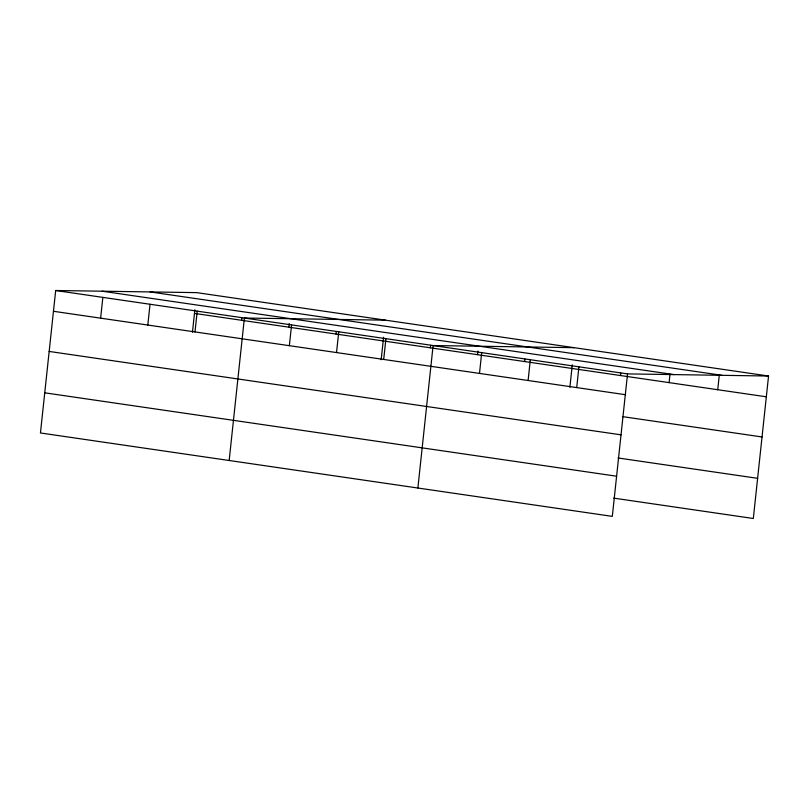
<?xml version="1.0" encoding="UTF-8"?>
<svg xmlns="http://www.w3.org/2000/svg" width="809" height="809" viewBox="0 0 809 809"><rect width="100%" height="100%" fill="white"/><g stroke="black" fill="none" stroke-linecap="round" stroke-linejoin="round"><path stroke-width="1.21" d="M768.55 376.023L196.688 292.625L55.679 290.502L40.45 432.977L612.312 516.375L627.541 373.9L768.55 376.023L753.321 518.498L613.728 498.132M100.629 318.159L102.854 297.388M147.814 325.046L150.029 304.265M192.451 332.226L194.858 309.736M194.989 331.923L197.214 311.152M241.648 320.283L241.911 317.846M229.169 460.493L244.389 318.028L385.397 320.152M288.823 327.17L289.217 323.499M289.349 345.686L291.574 324.905M335.998 334.046L336.261 331.599M336.524 352.562L338.749 331.791M381.17 359.752L383.577 337.262M383.709 359.449L385.923 338.668M430.358 347.809L430.621 345.362M417.879 488.019L433.108 345.544L574.117 347.668M477.543 354.686L477.927 351.025M479.494 373.414L481.709 352.633M524.717 361.572L524.98 359.125M528.105 380.503L530.32 359.722M569.88 387.268L572.287 364.778M576.706 387.592L578.931 366.811M620.503 375.538L620.766 373.091M669.114 382.627L670.024 374.071M717.725 389.716L719.292 375.052M150.15 291.928L722.012 375.325M102.207 291.21L674.069 374.607M55.679 290.502L627.541 373.9M194.463 313.407L766.325 396.804M53.455 311.283L625.317 394.681M622.445 416.605L762.038 436.961M49.167 351.44L621.029 434.837M618.025 457.975L757.618 478.331M44.738 392.82L616.61 476.218"/></g></svg>
